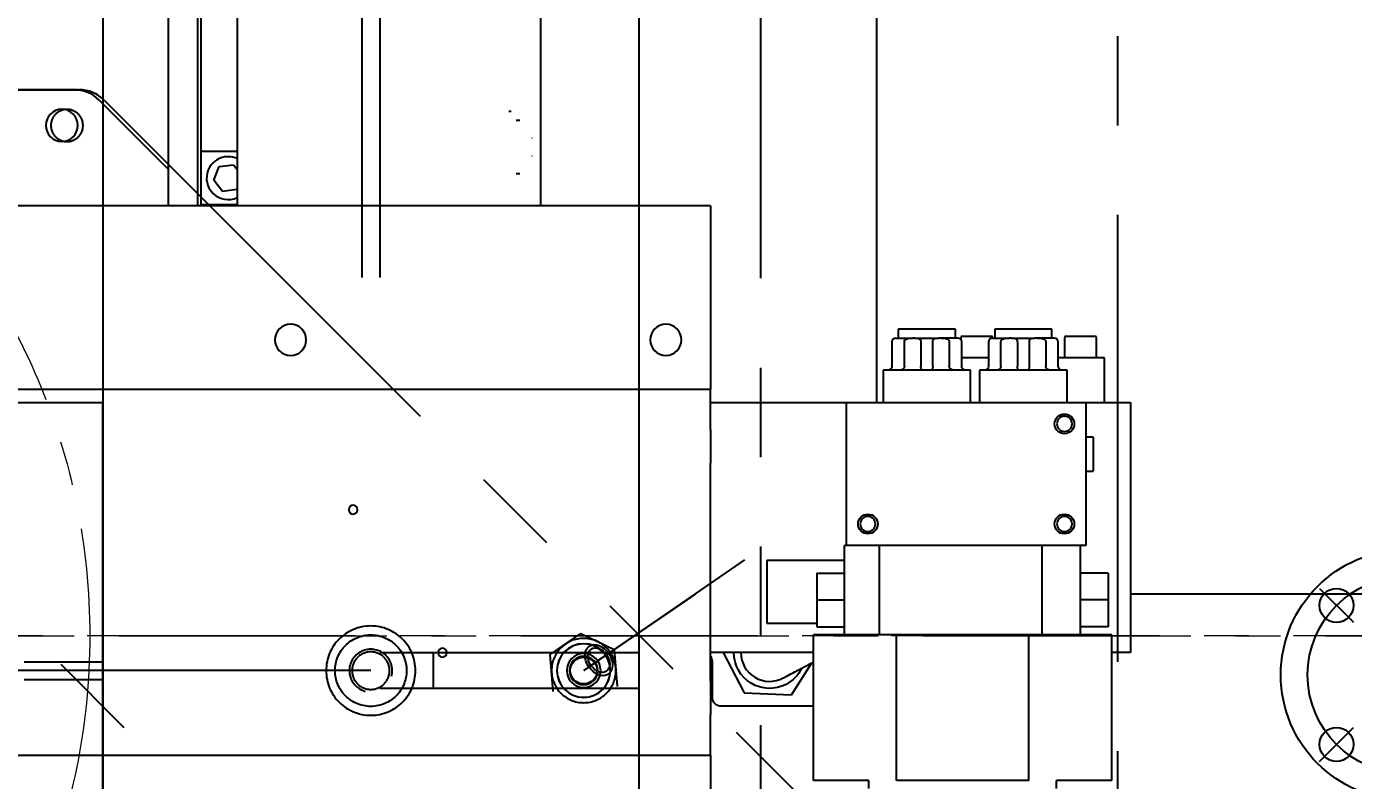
# Model space of a CAD drawing. Header units: millimetres. Extents: x 10462777 to 22643323, y 453826 to 1389191.
# Drawn here: x 11308673 to 11309416, y 596800 to 597222 of the extents above; entities that cross this region are included whole.
import ezdxf

# ---------------------------------------------------------------- set-up
doc = ezdxf.new("R2010")
doc.units = ezdxf.units.MM
doc.header["$LTSCALE"] = 200
doc.header["$MEASUREMENT"] = 0
doc.header["$PDMODE"] = 35
doc.header["$PDSIZE"] = -5
for name, pattern in [('CENTER', [2, 1.25, -0.25, 0.25, -0.25]), ('CENTER2', [1.125, 0.75, -0.125, 0.125, -0.125]), ('DASHED', [3.5, 2, -1.5]), ('PHANTOM', [2.5, 1.25, -0.25, 0.25, -0.25, 0.25, -0.25])]:
    doc.linetypes.add(name, pattern=pattern)
doc.layers.get('0').update_dxf_attribs({"linetype": 'CONTINUOUS'})
doc.layers.get('DEFPOINTS').update_dxf_attribs({"linetype": 'CONTINUOUS'})
for name, color, linetype in [('1', 1, 'CENTER'), ('2', 2, 'CONTINUOUS'), ('CL', 3, 'CONTINUOUS'), ('DV1_DEFAULT', 7, 'CONTINUOUS')]:
    doc.layers.add(name, color=color, linetype=linetype)
doc.layers.add('LAYOUT', color=8, linetype='CONTINUOUS', lineweight=25)
doc.layers.add('TOP$23', color=7, linetype='CONTINUOUS', true_color=0xffffff)
doc.styles.get("Standard").update_dxf_attribs({"font": 'SYMBOL'})
doc.dimstyles.new('DS ROBOTEC', dxfattribs={"dimscale": 0, "dimtxt": 2.5, "dimasz": 2.5, "dimexe": 0.3, "dimexo": 0.3, "dimgap": 0.5, "dimtad": 1, "dimzin": 9, "dimdsep": 46, "dimtxsty": 'Standard', "dimblk": 'OPEN', "dimcen": 0, "dimclrd": 4, "dimclre": 4, "dimclrt": 110, "dimazin": 2, "dimtm": 1.5, "dimtfac": 1, "dimtmove": 0, "dimatfit": 3, "dimldrblk": 'OPEN', "dimfxl": 1, "dimtfill": 1, "dimtolj": 1, "dimlwd": -1, "dimlwe": -1, "dimarcsym": 0})

# ---------------------------------------------------------------- blocks, each defined once
blk = doc.blocks.new('A$C71DC35F3')
for centre, radius in [((0, 70), 70), ((-38.89, 108.89), 9.5), ((38.89, 108.89), 9.5), ((0, 70), 17.5), ((-38.89, 31.11), 9.5), ((38.89, 31.11), 9.5)]:
    blk.add_circle(centre, radius)
at = {"layer": 'CL'}
for p, q in [((-48.37, 118.37), (-29.42, 99.42)), ((48.37, 118.37), (29.42, 99.42)), ((-48.37, 21.63), (-29.42, 40.58)), ((48.37, 21.63), (29.42, 40.58))]:
    blk.add_line(p, q, dxfattribs=at)
blk.add_circle((0, 70), 55, dxfattribs=at)
blk = doc.blocks.new('A$C3EBB01AA')
blk.add_blockref('A$C71DC35F3', (0, -70))
blk = doc.blocks.new('r710ic')
at = {"layer": 'DV1_DEFAULT', "color": 1, "linetype": 'CENTER2', "lineweight": 0}
for p, q in [((272041.37, 102141.44), (272041.37, 106426.45)), ((272041.37, 106323.81), (272041.37, 102038.81))]:
    blk.add_line(p, q, dxfattribs=at)
at = {"layer": 'DV1_DEFAULT', "color": 7, "linetype": 'CENTER2', "lineweight": 0}
blk.add_line((272041.37, 104592.6), (272041.37, 103886.38), dxfattribs=at)
at = {"layer": 'DV1_DEFAULT', "color": 3, "linetype": 'CENTER2', "lineweight": 0}
blk.add_circle((272041.37, 104232.63), 367.64, dxfattribs=at)
at = {"layer": 'LAYOUT', "color": 3}
blk.add_circle((272041.37, 104232.63), 2050.12, dxfattribs=at)
blk = doc.blocks.new('A$C7DA30AB0')
at = {"layer": 'LAYOUT', "color": 6, "linetype": 'PHANTOM'}
blk.add_circle((3030.45, 3025.99, 0), 2693.02, dxfattribs=at)
blk = doc.blocks.new('_OPEN')
at = {"color": 0, "linetype": 'ByBlock'}
for p, q in [((-1, 0.1667), (0, 0)), ((0, 0), (-1, -0.1667)), ((0, 0), (-1, 0))]:
    blk.add_line(p, q, dxfattribs=at)
blk = doc.blocks.new('*D345')
at = {"color": 4, "linetype": 'ByBlock', "ltscale": 10, "transparency": 16777216}
for p, q in [((11309640.8, 598366.89), (11309640.8, 596883.44)), ((11309889.41, 596619.67), (11309889.41, 596925.44)), ((11309465.8, 596904.44), (11309290.8, 596904.44)), ((11309640.8, 596904.44), (11309889.41, 596904.44)), ((11310064.41, 596904.44), (11310239.41, 596904.44))]:
    blk.add_line(p, q, dxfattribs=at)
at = {"layer": 'DEFPOINTS', "color": 0, "ltscale": 10, "transparency": 16777216}
for p in [(11309640.8, 598387.89, 0), (11309889.41, 596904.44), (11309889.41, 596598.67, 0)]:
    blk.add_point(p, dxfattribs=at)
at = {"color": 4, "ltscale": 10, "transparency": 16777216, "xscale": 175, "yscale": 175, "zscale": 175}
blk.add_blockref('_OPEN', (11309640.8, 596904.44), dxfattribs=at)
at = {"color": 4, "ltscale": 10, "transparency": 16777216, "xscale": 175, "yscale": 175, "zscale": 175, "rotation": 180}
blk.add_blockref('_OPEN', (11309889.41, 596904.44), dxfattribs=at)
at = {"color": 110, "ltscale": 10, "transparency": 16777216, "insert": (11309765.1, 597063.71), "char_height": 175, "attachment_point": 5, "bg_fill": 3, "box_fill_scale": 1.25, "bg_fill_color": 256, "bg_fill_true_color": 13158600, "bg_fill_transparency": 0}
blk.add_mtext('\\A1;249', dxfattribs=at)

msp = doc.modelspace()

# ---------------------------------------------------------------- linework, layer by layer
at = {"layer": '1', "color": 124, "linetype": 'Continuous'}
for p, q in [((11309055.79369, 597121.77335, 0), (11308563.7867, 597121.77335, 0)), ((11309055.79369, 597121.77335, 0), (11309055.79369, 597019.06966, 0)), ((11309055.79369, 597019.06966, 0), (11308535.78021, 597019.06966, 0)), ((11309055.79369, 596996.56127, 0), (11309055.79369, 597019.06966, 0)), ((11309055.79369, 596996.56127, 0), (11309055.79369, 596977.76715, 0)), ((11309055.79369, 596855.77372, 0), (11309055.79369, 596977.76715, 0)), ((11309055.79369, 596855.77372, 0), (11309055.79369, 596836.9796, 0)), ((11309055.79369, 596814.47122, 0), (11309055.79369, 596836.9796, 0)), ((11308535.78021, 596814.47122, 0), (11309055.79369, 596814.47122, 0)), ((11309055.79369, 596814.47122, 0), (11309055.79369, 596720.71765, 0))]:
    msp.add_line(p, q, dxfattribs=at)
at = {"layer": '1', "color": 124, "linetype": 'Continuous', "extrusion": (0, 0, -1)}
for centre, radius in [((-11308820.79035, 597046.77228, 0), 8.75012), ((-11309030.79333, 597046.77228, 0), 8.75012), ((-11308855.79085, 596951.77093, 0), 2.50004), ((-11308905.79156, 596871.7698, 0), 2.50004)]:
    msp.add_circle(centre, radius, dxfattribs=at)
at = {"layer": '2', "color": 252, "linetype": 'Continuous'}
for p, q in [((11308790.84243, 598121.79335, 0), (11308790.84243, 597121.77757, 0)), ((11308960.73984, 597121.77757, 0), (11308960.73984, 598121.79335, 0)), ((11308752.53938, 597121.79068, 0), (11308752.53938, 597310.89513, 0)), ((11308768.78961, 597310.90041, 0), (11308768.78961, 597121.81194, 0)), ((11308770.78964, 597152.32816, 0), (11308770.78964, 597310.93854, 0)), ((11309148.79501, 597011.78304, 0), (11309148.79501, 597310.91072, 0)), ((11308557.78662, 597186.77427, 0), (11308699.50436, 597186.77427, 0)), ((11308713.64669, 597180.91632, 0), (11308752.54552, 597142.0175, 0)), ((11308770.78964, 597152.27378, 0), (11308790.84274, 597152.27378, 0)), ((11308770.78964, 597122.27336, 0), (11308770.78964, 597152.27378, 0)), ((11308790.84274, 597122.27336, 0), (11308770.78964, 597122.27336, 0)), ((11309195.79568, 597047.7723, 0), (11309195.79568, 597046.9686, 0)), ((11309196.79569, 597048.77231, 0), (11309212.79592, 597048.77231, 0)), ((11309253.7965, 597047.7723, 0), (11309253.7965, 597036.77214, 0)), ((11309254.79652, 597048.77231, 0), (11309270.79674, 597048.77231, 0)), ((11309271.79676, 597036.77214, 0), (11309271.79676, 597047.7723, 0)), ((11309211.29613, 597036.77214, 0), (11309196.29608, 597036.77214, 0)), ((11309276.29682, 597036.77214, 0), (11309250.29575, 597036.77214, 0)), ((11309276.29682, 597011.77194, 0), (11309276.29682, 597036.77214, 0)), ((11309055.79369, 597011.77179, 0), (11309131.79524, 597011.77179, 0)), ((11309131.79477, 596931.77065, 0), (11309131.79477, 597011.77179, 0)), ((11309131.79477, 597011.77179, 0), (11309265.79667, 597011.77179, 0)), ((11309260.39805, 597011.77179, 0), (11309260.39805, 597011.89679, 0)), ((11309262.30497, 597011.77179, 0), (11309262.30497, 597011.89679, 0)), ((11309262.88971, 597011.77179, 0), (11309262.88971, 597011.89679, 0)), ((11309265.79488, 597011.77179, 0), (11309290.79703, 597011.77179, 0)), ((11309265.79667, 597011.77179, 0), (11309265.79667, 596931.77065, 0)), ((11309290.79703, 597011.77179, 0), (11309290.79703, 596871.7698, 0)), ((11309265.79665, 597001.84938, 0), (11309265.92167, 597001.84938, 0)), ((11309265.79665, 596999.94246, 0), (11309265.92167, 596999.94246, 0)), ((11309265.79665, 596999.35772, 0), (11309265.92167, 596999.35772, 0)), ((11309265.79667, 596931.77065, 0), (11309131.79477, 596931.77065, 0)), ((11309113.29607, 596871.7698, 0), (11309055.79369, 596871.7698, 0)), ((11309290.79703, 596871.7698, 0), (11309280.29532, 596871.7698, 0))]:
    msp.add_line(p, q, dxfattribs=at)
at = {"layer": '2', "color": 80, "linetype": 'Continuous'}
for p, q in [((11308557.78662, 597186.77427, 0), (11308699.50436, 597186.77427, 0)), ((11308713.64669, 597180.91632, 0), (11308752.54552, 597142.0175, 0))]:
    msp.add_line(p, q, dxfattribs=at)
at = {"layer": '2', "color": 60, "linetype": 'Continuous'}
for p, q in [((11308942.97965, 597174.7741, 0), (11308944.25961, 597174.7741, 0)), ((11308947.00618, 597169.77403, 0), (11308949.04214, 597169.77403, 0)), ((11308955.73985, 597159.77389, 0), (11308956.04224, 597159.77389, 0)), ((11308780.87085, 597143.68751, 0), (11308788.88498, 597144.74052, 0)), ((11308788.88498, 597144.74052, 0), (11308790.84244, 597142.18817, 0)), ((11308955.73985, 597149.77375, 0), (11308956.04224, 597149.77375, 0)), ((11308777.77572, 597136.22055, 0), (11308780.87085, 597143.68751, 0)), ((11308947.00618, 597139.7736, 0), (11308949.04214, 597139.7736, 0)), ((11308782.69472, 597129.80662, 0), (11308777.77572, 597136.22055, 0)), ((11308790.70886, 597130.85963, 0), (11308782.69472, 597129.80662, 0)), ((11308790.84243, 597131.18188, 0), (11308790.70886, 597130.85963, 0)), ((11309159.49516, 597047.7723, 0), (11309168.87456, 597047.7723, 0)), ((11309160.79518, 597052.77237, 0), (11309160.79518, 597047.7723, 0)), ((11309190.65201, 597052.77237, 0), (11309160.79518, 597052.77237, 0)), ((11309170.10265, 597047.7723, 0), (11309168.87456, 597047.7723, 0)), ((11309170.10265, 597047.7723, 0), (11309183.48817, 597047.7723, 0)), ((11309184.71626, 597047.7723, 0), (11309183.48817, 597047.7723, 0)), ((11309194.09565, 597047.7723, 0), (11309184.71626, 597047.7723, 0)), ((11309192.79564, 597052.77237, 0), (11309190.65201, 597052.77237, 0)), ((11309192.79564, 597047.7723, 0), (11309192.79564, 597052.77237, 0)), ((11309213.49593, 597047.7723, 0), (11309222.87532, 597047.7723, 0)), ((11309214.79595, 597052.77237, 0), (11309214.79595, 597047.7723, 0)), ((11309244.65278, 597052.77237, 0), (11309214.79595, 597052.77237, 0)), ((11309224.10342, 597047.7723, 0), (11309222.87532, 597047.7723, 0)), ((11309224.10342, 597047.7723, 0), (11309237.48893, 597047.7723, 0)), ((11309238.71703, 597047.7723, 0), (11309237.48893, 597047.7723, 0)), ((11309248.09642, 597047.7723, 0), (11309238.71703, 597047.7723, 0)), ((11309246.7964, 597052.77237, 0), (11309244.65278, 597052.77237, 0)), ((11309246.7964, 597047.7723, 0), (11309246.7964, 597052.77237, 0)), ((11309157.29513, 597045.57227, 0), (11309157.29513, 597031.97207, 0)), ((11309164.23811, 597031.97207, 0), (11309164.23811, 597045.57227, 0)), ((11309173.43601, 597045.57227, 0), (11309173.43601, 597031.97207, 0)), ((11309180.1548, 597031.97207, 0), (11309180.1548, 597045.57227, 0)), ((11309189.35271, 597045.57227, 0), (11309189.35271, 597031.97207, 0)), ((11309196.29569, 597031.97207, 0), (11309196.29569, 597045.57227, 0)), ((11309211.2959, 597045.57227, 0), (11309211.2959, 597031.97207, 0)), ((11309218.23888, 597031.97207, 0), (11309218.23888, 597045.57227, 0)), ((11309227.43678, 597045.57227, 0), (11309227.43678, 597031.97207, 0)), ((11309234.15557, 597031.97207, 0), (11309234.15557, 597045.57227, 0)), ((11309243.35347, 597045.57227, 0), (11309243.35347, 597031.97207, 0)), ((11309250.29645, 597031.97207, 0), (11309250.29645, 597045.57227, 0)), ((11309152.29506, 597029.77204, 0), (11309152.29506, 597011.77179, 0)), ((11309152.66728, 597029.77204, 0), (11309152.29506, 597029.77204, 0)), ((11309156.93457, 597029.77204, 0), (11309152.66728, 597029.77204, 0)), ((11309162.35109, 597029.77204, 0), (11309156.93457, 597029.77204, 0)), ((11309191.23973, 597029.77204, 0), (11309162.35109, 597029.77204, 0)), ((11309196.65625, 597029.77204, 0), (11309191.23973, 597029.77204, 0)), ((11309200.92354, 597029.77204, 0), (11309196.65625, 597029.77204, 0)), ((11309201.29576, 597029.77204, 0), (11309200.92354, 597029.77204, 0)), ((11309201.29576, 597011.77179, 0), (11309201.29576, 597029.77204, 0)), ((11309206.29583, 597029.77204, 0), (11309206.29583, 597011.77179, 0)), ((11309206.66804, 597029.77204, 0), (11309206.29583, 597029.77204, 0)), ((11309210.93534, 597029.77204, 0), (11309206.66804, 597029.77204, 0)), ((11309216.35186, 597029.77204, 0), (11309210.93534, 597029.77204, 0)), ((11309245.24049, 597029.77204, 0), (11309216.35186, 597029.77204, 0)), ((11309250.65701, 597029.77204, 0), (11309245.24049, 597029.77204, 0)), ((11309254.92431, 597029.77204, 0), (11309250.65701, 597029.77204, 0)), ((11309255.29652, 597029.77204, 0), (11309254.92431, 597029.77204, 0)), ((11309255.29652, 597011.77179, 0), (11309255.29652, 597029.77204, 0)), ((11309269.79673, 596992.27151, 0), (11309265.79667, 596992.27151, 0)), ((11309269.79673, 596992.27151, 0), (11309269.79673, 596973.27124, 0)), ((11309265.79667, 596973.27124, 0), (11309269.79673, 596973.27124, 0)), ((11309130.79475, 596881.76994, 0), (11309130.79475, 596931.77065, 0)), ((11309131.79506, 596931.77065, 0), (11309130.79475, 596931.77065, 0)), ((11309150.29503, 596881.76994, 0), (11309150.29503, 596931.77065, 0)), ((11309241.29632, 596881.76994, 0), (11309241.29632, 596931.77065, 0)), ((11309262.79663, 596881.76994, 0), (11309262.79663, 596931.77065, 0)), ((11309130.79457, 596923.27053, 0), (11309087.29414, 596923.27053, 0)), ((11309087.29414, 596923.27053, 0), (11309087.29414, 596888.27003, 0)), ((11309115.29453, 596916.27043, 0), (11309115.29453, 596901.27022, 0)), ((11309115.29453, 596916.27043, 0), (11309130.79475, 596916.27043, 0)), ((11309278.29685, 596916.27043, 0), (11309262.79663, 596916.27043, 0)), ((11309278.29685, 596916.27043, 0), (11309278.29685, 596901.27022, 0)), ((11309115.29453, 596901.27022, 0), (11309115.29453, 596886.27, 0)), ((11309115.29453, 596901.27022, 0), (11309130.79475, 596901.27022, 0)), ((11309278.29685, 596901.27022, 0), (11309262.79663, 596901.27022, 0)), ((11309278.29685, 596901.27022, 0), (11309278.29685, 596886.27, 0)), ((11309087.29414, 596888.27003, 0), (11309115.29433, 596888.27003, 0)), ((11309115.29453, 596886.27, 0), (11309130.79475, 596886.27, 0)), ((11309278.29685, 596886.27, 0), (11309262.79663, 596886.27, 0)), ((11309150.2945, 596881.76994, 0), (11309113.29451, 596881.76994, 0)), ((11309113.29451, 596800.26878, 0), (11309113.29451, 596881.76994, 0)), ((11309159.79614, 596881.76994, 0), (11309150.29503, 596881.76994, 0)), ((11309159.79517, 596800.26878, 0), (11309159.79517, 596881.76994, 0)), ((11309233.79622, 596881.76994, 0), (11309159.79517, 596881.76994, 0)), ((11309241.29632, 596881.76994, 0), (11309233.79583, 596881.76994, 0)), ((11309233.79622, 596800.26878, 0), (11309233.79622, 596881.76994, 0)), ((11309280.29688, 596881.76994, 0), (11309241.29663, 596881.76994, 0)), ((11309280.29688, 596800.26878, 0), (11309280.29688, 596881.76994, 0)), ((11309062.84477, 596871.76975, 0), (11309074.5562, 596849.3503, 0)), ((11309101.09104, 596848.22961, 0), (11309112.4725, 596866.1512, 0)), ((11309074.5562, 596849.3503, 0), (11309101.09104, 596848.22961, 0)), ((11309144.29495, 596800.26878, 0), (11309113.29451, 596800.26878, 0)), ((11309144.29495, 596795.76872, 0), (11309144.29495, 596800.26878, 0)), ((11309233.79622, 596800.26878, 0), (11309159.79517, 596800.26878, 0)), ((11309280.29688, 596800.26878, 0), (11309249.29644, 596800.26878, 0)), ((11309249.29644, 596795.76872, 0), (11309249.29644, 596800.26878, 0))]:
    msp.add_line(p, q, dxfattribs=at)
at = {"layer": '2', "color": 51, "linetype": 'Continuous'}
for p, q in [((11309011.32625, 596879.96647, 0), (11309075.00682, 596923.63882, 0)), ((11309042.81664, 596901.56269, 0), (11308988.8733, 596864.56815, 0)), ((11308993.24696, 596867.56763, 0), (11309047.19031, 596904.56216, 0)), ((11309047.19031, 596904.56216, 0), (11309042.81664, 596901.56269, 0)), ((11308966.04153, 596870.73662, 0), (11308983.18272, 596882.49211, 0)), ((11308983.18272, 596882.49211, 0), (11309001.93388, 596873.52515, 0)), ((11308967.65148, 596850.01416, 0), (11308966.04153, 596870.73662, 0)), ((11308984.79268, 596861.76965, 0), (11308996.47164, 596869.77913, 0)), ((11308999.63739, 596871.95021, 0), (11308994.2768, 596868.2739, 0)), ((11308996.47164, 596869.77913, 0), (11308999.63739, 596871.95021, 0)), ((11309001.93388, 596873.52515, 0), (11309003.54384, 596852.80269, 0)), ((11308992.62739, 596867.14273, 0), (11308984.79268, 596861.76965, 0)), ((11308988.8733, 596864.56815, 0), (11308993.24696, 596867.56763, 0)), ((11308994.2768, 596868.2739, 0), (11308992.62739, 596867.14273, 0))]:
    msp.add_line(p, q, dxfattribs=at)
at = {"layer": '2', "color": 27, "linetype": 'Continuous'}
msp.add_line((11309072.73488, 596871.77143, -0.02159), (11309072.73489, 596871.76985, -0.02159), dxfattribs=at)
at = {"layer": '2', "color": 203, "linetype": 'Continuous'}
for p, q in [((11309056.7937, 596846.76944, 0), (11309056.7937, 596866.76973, 0)), ((11309113.29414, 596841.76937, 0), (11309061.79377, 596841.76937, 0))]:
    msp.add_line(p, q, dxfattribs=at)
at = {"layer": '2', "color": 80, "linetype": 'Continuous', "extrusion": (0, 0, -1)}
msp.add_circle((-11308692.78853, 597166.77399, 0), 9.00013, dxfattribs=at)
at = {"layer": '2', "color": 252, "linetype": 'Continuous'}
for centre in [(11309253.7965, 596999.77162, 0), (11309143.79494, 596943.77082, 0), (11309253.7965, 596943.77082, 0)]:
    msp.add_circle(centre, 5.50008, dxfattribs=at)
at = {"layer": '2', "color": 252, "linetype": 'Continuous', "extrusion": (0, 0, -1)}
for centre in [(-11309253.7965, 596999.77162, 0), (-11309143.79494, 596943.77082, 0), (-11309253.7965, 596943.77082, 0)]:
    msp.add_circle(centre, 4.25006, dxfattribs=at)
at = {"layer": '2', "color": 51, "linetype": 'PHANTOM', "extrusion": (0, 0, -1)}
msp.add_circle((-11308984.79268, 596861.76965, 0), 18.00026, dxfattribs=at)
at = {"layer": '2', "color": 51, "linetype": 'Continuous', "extrusion": (0, 0, -1)}
for radius in [15.00021, 14.95021, 9.50013, 7.95011]:
    msp.add_circle((-11308984.79268, 596861.76965, 0), radius, dxfattribs=at)
at = {"layer": '2', "color": 51, "linetype": 'Continuous'}
msp.add_circle((11308984.79268, 596861.76965, 0), 7.50011, dxfattribs=at)
at = {"layer": '2', "color": 80, "linetype": 'Continuous'}
msp.add_arc((11308699.50436, 597166.77399, 0), 20.00028, 45, 90, dxfattribs=at)
at = {"layer": '2', "color": 252, "linetype": 'Continuous'}
for centre, radius, start, end in [((11308699.50436, 597166.77399, 0), 20.00028, 45, 90), ((11309196.79569, 597047.7723, 0), 1.00001, 90, 180), ((11309212.79592, 597047.7723, 0), 1.00001, 0, 90), ((11309254.79652, 597047.7723, 0), 1.00001, 90, 180), ((11309270.79674, 597047.7723, 0), 1.00001, 0, 90)]:
    msp.add_arc(centre, radius, start, end, dxfattribs=at)
at = {"layer": '2', "color": 60, "linetype": 'Continuous'}
for centre, radius, start, end in [((11308785.78985, 597137.27357, 0), 12.00017, 65.10047314, 157.48547718), ((11308785.78985, 597137.27357, 0), 12.00017, 157.48547718, 294.89858983), ((11309159.49516, 597045.57227, 0), 2.20003, 90, 180), ((11309194.09565, 597045.57227, 0), 2.20003, 0, 90), ((11309213.49593, 597045.57227, 0), 2.20003, 90, 180), ((11309248.09642, 597045.57227, 0), 2.20003, 0, 90)]:
    msp.add_arc(centre, radius, start, end, dxfattribs=at)
at = {"layer": '2', "color": 60, "linetype": 'Continuous', "extrusion": (0, 0, -1)}
for centre, radius, start, end in [((-11309155.0951, 597031.97207, 0), 2.20003, 180, 270), ((-11309198.49572, 597031.97207, 0), 2.20003, 270, 0), ((-11309209.09587, 597031.97207, 0), 2.20003, 180, 270), ((-11309252.49648, 597031.97207, 0), 2.20003, 270, 0), ((-11309088.79416, 596871.7698, 0), 20.00028, 242.41841455, 359.99777656), ((-11309088.79416, 596871.7698, 0), 20.00028, 206.15968298, 242.41841455)]:
    msp.add_arc(centre, radius, start, end, dxfattribs=at)
at = {"layer": '2', "color": 203, "linetype": 'Continuous'}
msp.add_arc((11309051.79363, 596866.76973, 0), 5.00007, 0, 36.87052165, dxfattribs=at)
at = {"layer": '2', "color": 27, "linetype": 'Continuous', "extrusion": (3.60584e-05, 1.92311e-05, 1)}
msp.add_arc((11309088.82775, 596871.78368, 419.24349), 16.10023, 180.07752246, 298.16796731, dxfattribs=at)
at = {"layer": '2', "color": 203, "linetype": 'Continuous', "extrusion": (0, 0, -1)}
msp.add_arc((-11309061.79377, 596846.76944, 0), 5.00007, 270, 0, dxfattribs=at)
at = {"layer": '2', "color": 51, "linetype": 'Continuous'}
for major_axis in [(5.37307, -7.83471), (-4.2419, 6.1853)]:
    msp.add_ellipse((11308993.24696, 596867.56763, 0), major_axis=major_axis, ratio=0.707106781, dxfattribs=at)
at = {"layer": '2', "color": 60, "linetype": 'Continuous'}
for points, knots in [([(11309164.23811, 597045.57227, 0), (11309164.23811, 597045.69484, 0), (11309164.25129, 597045.81503, 0), (11309164.30253, 597046.05093, 0), (11309164.34131, 597046.16791, 0), (11309164.49052, 597046.49923, 0), (11309164.63583, 597046.69884, 0), (11309164.98281, 597047.03502, 0), (11309165.18657, 597047.17409, 0), (11309165.61506, 597047.39405, 0), (11309165.84432, 597047.47806, 0), (11309166.54409, 597047.67014, 0), (11309167.02017, 597047.72099, 0), (11309167.96726, 597047.77254, 0), (11309168.42748, 597047.7723, 0), (11309168.87456, 597047.7723, 0)], [0, 0, 0, 0, 0.0625, 0.0625, 0.125, 0.125, 0.25, 0.25, 0.375, 0.375, 0.5, 0.5, 0.75, 0.75, 1, 1, 1, 1]), ([(11309170.10265, 597047.7723, 0), (11309170.52416, 597047.7723, 0), (11309170.92303, 597047.77227, 0), (11309171.48536, 597047.73377, 0), (11309171.66686, 597047.7142, 0), (11309172.01747, 597047.64966, 0), (11309172.18496, 597047.60485, 0), (11309172.49869, 597047.47666, 0), (11309172.64703, 597047.3918, 0), (11309172.91025, 597047.172, 0), (11309173.02672, 597047.03714, 0), (11309173.17574, 597046.78267, 0), (11309173.21965, 597046.6915, 0), (11309173.29635, 597046.49542, 0), (11309173.32943, 597046.38917, 0), (11309173.38228, 597046.16804, 0), (11309173.40212, 597046.0538, 0), (11309173.42903, 597045.81769, 0), (11309173.43601, 597045.69496, 0), (11309173.43601, 597045.57227, 0)], [0, 0, 0, 0, 0.25, 0.25, 0.375, 0.375, 0.5, 0.5, 0.625, 0.625, 0.75, 0.75, 0.8125, 0.8125, 0.875, 0.875, 0.9375, 0.9375, 1, 1, 1, 1]), ([(11309180.1548, 597045.57227, 0), (11309180.1548, 597045.69484, 0), (11309180.16159, 597045.81503, 0), (11309180.18826, 597046.05093, 0), (11309180.20852, 597046.16791, 0), (11309180.28767, 597046.49923, 0), (11309180.36607, 597046.69884, 0), (11309180.56278, 597047.03502, 0), (11309180.68246, 597047.17409, 0), (11309180.9471, 597047.39405, 0), (11309181.09475, 597047.47806, 0), (11309181.56728, 597047.67014, 0), (11309181.91691, 597047.72099, 0), (11309182.67357, 597047.77254, 0), (11309183.0715, 597047.7723, 0), (11309183.48817, 597047.7723, 0)], [0, 0, 0, 0, 0.0625, 0.0625, 0.125, 0.125, 0.25, 0.25, 0.375, 0.375, 0.5, 0.5, 0.75, 0.75, 1, 1, 1, 1]), ([(11309184.71626, 597047.7723, 0), (11309185.16854, 597047.7723, 0), (11309185.63064, 597047.77227, 0), (11309186.33472, 597047.73377, 0), (11309186.57133, 597047.7142, 0), (11309187.04782, 597047.64966, 0), (11309187.28564, 597047.60485, 0), (11309187.75052, 597047.47666, 0), (11309187.98099, 597047.3918, 0), (11309188.40744, 597047.172, 0), (11309188.6057, 597047.03714, 0), (11309188.86854, 597046.78267, 0), (11309188.94774, 597046.6915, 0), (11309189.0881, 597046.49542, 0), (11309189.14984, 597046.38917, 0), (11309189.24946, 597046.16804, 0), (11309189.28746, 597046.0538, 0), (11309189.33915, 597045.81769, 0), (11309189.35271, 597045.69496, 0), (11309189.35271, 597045.57227, 0)], [0, 0, 0, 0, 0.25, 0.25, 0.375, 0.375, 0.5, 0.5, 0.625, 0.625, 0.75, 0.75, 0.8125, 0.8125, 0.875, 0.875, 0.9375, 0.9375, 1, 1, 1, 1]), ([(11309218.23888, 597045.57227, 0), (11309218.23888, 597045.69484, 0), (11309218.25206, 597045.81503, 0), (11309218.3033, 597046.05093, 0), (11309218.34208, 597046.16791, 0), (11309218.49129, 597046.49923, 0), (11309218.63659, 597046.69884, 0), (11309218.98357, 597047.03502, 0), (11309219.18734, 597047.17409, 0), (11309219.61583, 597047.39405, 0), (11309219.84509, 597047.47806, 0), (11309220.54486, 597047.67014, 0), (11309221.02094, 597047.72099, 0), (11309221.96803, 597047.77254, 0), (11309222.42825, 597047.7723, 0), (11309222.87532, 597047.7723, 0)], [0, 0, 0, 0, 0.0625, 0.0625, 0.125, 0.125, 0.25, 0.25, 0.375, 0.375, 0.5, 0.5, 0.75, 0.75, 1, 1, 1, 1]), ([(11309224.10342, 597047.7723, 0), (11309224.52493, 597047.7723, 0), (11309224.9238, 597047.77227, 0), (11309225.48613, 597047.73377, 0), (11309225.66763, 597047.7142, 0), (11309226.01824, 597047.64966, 0), (11309226.18573, 597047.60485, 0), (11309226.49946, 597047.47666, 0), (11309226.64779, 597047.3918, 0), (11309226.91102, 597047.172, 0), (11309227.02748, 597047.03714, 0), (11309227.1765, 597046.78267, 0), (11309227.22042, 597046.6915, 0), (11309227.29711, 597046.49542, 0), (11309227.33019, 597046.38917, 0), (11309227.38304, 597046.16804, 0), (11309227.40289, 597046.0538, 0), (11309227.42979, 597045.81769, 0), (11309227.43678, 597045.69496, 0), (11309227.43678, 597045.57227, 0)], [0, 0, 0, 0, 0.25, 0.25, 0.375, 0.375, 0.5, 0.5, 0.625, 0.625, 0.75, 0.75, 0.8125, 0.8125, 0.875, 0.875, 0.9375, 0.9375, 1, 1, 1, 1]), ([(11309234.15557, 597045.57227, 0), (11309234.15557, 597045.69484, 0), (11309234.16236, 597045.81503, 0), (11309234.18903, 597046.05093, 0), (11309234.20929, 597046.16791, 0), (11309234.28844, 597046.49923, 0), (11309234.36684, 597046.69884, 0), (11309234.56355, 597047.03502, 0), (11309234.68323, 597047.17409, 0), (11309234.94787, 597047.39405, 0), (11309235.09552, 597047.47806, 0), (11309235.56805, 597047.67014, 0), (11309235.91768, 597047.72099, 0), (11309236.67434, 597047.77254, 0), (11309237.07227, 597047.7723, 0), (11309237.48893, 597047.7723, 0)], [0, 0, 0, 0, 0.0625, 0.0625, 0.125, 0.125, 0.25, 0.25, 0.375, 0.375, 0.5, 0.5, 0.75, 0.75, 1, 1, 1, 1]), ([(11309238.71703, 597047.7723, 0), (11309239.16931, 597047.7723, 0), (11309239.63141, 597047.77227, 0), (11309240.33549, 597047.73377, 0), (11309240.57209, 597047.7142, 0), (11309241.04859, 597047.64966, 0), (11309241.2864, 597047.60485, 0), (11309241.75129, 597047.47666, 0), (11309241.98176, 597047.3918, 0), (11309242.40821, 597047.172, 0), (11309242.60646, 597047.03714, 0), (11309242.8693, 597046.78267, 0), (11309242.94851, 597046.6915, 0), (11309243.08887, 597046.49542, 0), (11309243.1506, 597046.38917, 0), (11309243.25023, 597046.16804, 0), (11309243.28822, 597046.0538, 0), (11309243.33992, 597045.81769, 0), (11309243.35347, 597045.69496, 0), (11309243.35347, 597045.57227, 0)], [0, 0, 0, 0, 0.25, 0.25, 0.375, 0.375, 0.5, 0.5, 0.625, 0.625, 0.75, 0.75, 0.8125, 0.8125, 0.875, 0.875, 0.9375, 0.9375, 1, 1, 1, 1]), ([(11309164.23811, 597031.97207, 0), (11309164.23811, 597031.81517, 0), (11309164.21648, 597031.66237, 0), (11309164.13457, 597031.36415, 0), (11309164.07362, 597031.21872, 0), (11309163.92413, 597030.9491, 0), (11309163.83402, 597030.82155, 0), (11309163.63453, 597030.58807, 0), (11309163.52561, 597030.48211, 0), (11309163.29218, 597030.28923, 0), (11309163.16651, 597030.20179, 0), (11309162.90818, 597030.05094, 0), (11309162.77505, 597029.98689, 0), (11309162.50122, 597029.88173, 0), (11309162.35963, 597029.84068, 0), (11309162.07963, 597029.78615, 0), (11309161.94001, 597029.77204, 0), (11309161.80078, 597029.77204, 0)], [0, 0, 0, 0, 0.125, 0.125, 0.25, 0.25, 0.375, 0.375, 0.5, 0.5, 0.625, 0.625, 0.75, 0.75, 0.875, 0.875, 1, 1, 1, 1]), ([(11309174.41447, 597029.77204, 0), (11309174.37603, 597029.77204, 0), (11309174.33416, 597029.78625, 0), (11309174.24393, 597029.84094, 0), (11309174.1951, 597029.88202, 0), (11309174.09487, 597029.98727, 0), (11309174.04327, 597030.05136, 0), (11309173.93844, 597030.20227, 0), (11309173.88496, 597030.28971, 0), (11309173.78211, 597030.48229, 0), (11309173.73225, 597030.58797, 0), (11309173.63851, 597030.82045, 0), (11309173.59445, 597030.94835, 0), (11309173.52038, 597031.21756, 0), (11309173.4896, 597031.36142, 0), (11309173.44726, 597031.66181, 0), (11309173.43601, 597031.8152, 0), (11309173.43601, 597031.97207, 0)], [0, 0, 0, 0, 0.125, 0.125, 0.25, 0.25, 0.375, 0.375, 0.5, 0.5, 0.625, 0.625, 0.75, 0.75, 0.875, 0.875, 1, 1, 1, 1]), ([(11309180.1548, 597031.97207, 0), (11309180.1548, 597031.81524, 0), (11309180.14357, 597031.6625, 0), (11309180.10172, 597031.3644, 0), (11309180.07078, 597031.21902, 0), (11309179.99674, 597030.94949, 0), (11309179.95288, 597030.82198, 0), (11309179.85884, 597030.58854, 0), (11309179.80886, 597030.4826, 0), (11309179.70587, 597030.28973, 0), (11309179.65239, 597030.20229, 0), (11309179.54758, 597030.05141, 0), (11309179.496, 597029.98733, 0), (11309179.3958, 597029.8821, 0), (11309179.34696, 597029.84099, 0), (11309179.25668, 597029.78626, 0), (11309179.21479, 597029.77204, 0), (11309179.17635, 597029.77204, 0)], [0, 0, 0, 0, 0.125, 0.125, 0.25, 0.25, 0.375, 0.375, 0.5, 0.5, 0.625, 0.625, 0.75, 0.75, 0.875, 0.875, 1, 1, 1, 1]), ([(11309191.79004, 597029.77204, 0), (11309191.6505, 597029.77204, 0), (11309191.50779, 597029.78659, 0), (11309191.22751, 597029.84162, 0), (11309191.08855, 597029.88202, 0), (11309190.67548, 597030.041, 0), (11309190.41639, 597030.19174, 0), (11309189.94547, 597030.58124, 0), (11309189.74463, 597030.80931, 0), (11309189.51746, 597031.21785, 0), (11309189.45769, 597031.36016, 0), (11309189.37498, 597031.65878, 0), (11309189.35271, 597031.81526, 0), (11309189.35271, 597031.97207, 0)], [0, 0, 0, 0, 0.125, 0.125, 0.25, 0.25, 0.5, 0.5, 0.75, 0.75, 0.875, 0.875, 1, 1, 1, 1]), ([(11309218.23888, 597031.97207, 0), (11309218.23888, 597031.81517, 0), (11309218.21725, 597031.66237, 0), (11309218.13534, 597031.36415, 0), (11309218.07439, 597031.21872, 0), (11309217.9249, 597030.9491, 0), (11309217.83479, 597030.82155, 0), (11309217.63529, 597030.58807, 0), (11309217.52637, 597030.48211, 0), (11309217.29295, 597030.28923, 0), (11309217.16728, 597030.20179, 0), (11309216.90895, 597030.05094, 0), (11309216.77582, 597029.98689, 0), (11309216.50199, 597029.88173, 0), (11309216.3604, 597029.84068, 0), (11309216.0804, 597029.78615, 0), (11309215.94078, 597029.77204, 0), (11309215.80154, 597029.77204, 0)], [0, 0, 0, 0, 0.125, 0.125, 0.25, 0.25, 0.375, 0.375, 0.5, 0.5, 0.625, 0.625, 0.75, 0.75, 0.875, 0.875, 1, 1, 1, 1]), ([(11309228.41524, 597029.77204, 0), (11309228.3768, 597029.77204, 0), (11309228.33493, 597029.78625, 0), (11309228.24469, 597029.84094, 0), (11309228.19587, 597029.88202, 0), (11309228.09563, 597029.98727, 0), (11309228.04404, 597030.05136, 0), (11309227.93921, 597030.20227, 0), (11309227.88573, 597030.28971, 0), (11309227.78287, 597030.48229, 0), (11309227.73301, 597030.58797, 0), (11309227.63927, 597030.82045, 0), (11309227.59521, 597030.94835, 0), (11309227.52115, 597031.21756, 0), (11309227.49037, 597031.36142, 0), (11309227.44802, 597031.66181, 0), (11309227.43678, 597031.8152, 0), (11309227.43678, 597031.97207, 0)], [0, 0, 0, 0, 0.125, 0.125, 0.25, 0.25, 0.375, 0.375, 0.5, 0.5, 0.625, 0.625, 0.75, 0.75, 0.875, 0.875, 1, 1, 1, 1]), ([(11309234.15557, 597031.97207, 0), (11309234.15557, 597031.81524, 0), (11309234.14434, 597031.6625, 0), (11309234.10249, 597031.3644, 0), (11309234.07155, 597031.21902, 0), (11309233.99751, 597030.94949, 0), (11309233.95365, 597030.82198, 0), (11309233.85961, 597030.58854, 0), (11309233.80963, 597030.4826, 0), (11309233.70664, 597030.28973, 0), (11309233.65316, 597030.20229, 0), (11309233.54835, 597030.05141, 0), (11309233.49677, 597029.98733, 0), (11309233.39657, 597029.8821, 0), (11309233.34773, 597029.84099, 0), (11309233.25745, 597029.78626, 0), (11309233.21556, 597029.77204, 0), (11309233.17712, 597029.77204, 0)], [0, 0, 0, 0, 0.125, 0.125, 0.25, 0.25, 0.375, 0.375, 0.5, 0.5, 0.625, 0.625, 0.75, 0.75, 0.875, 0.875, 1, 1, 1, 1]), ([(11309245.79081, 597029.77204, 0), (11309245.65126, 597029.77204, 0), (11309245.50856, 597029.78659, 0), (11309245.22828, 597029.84162, 0), (11309245.08932, 597029.88202, 0), (11309244.67625, 597030.041, 0), (11309244.41715, 597030.19174, 0), (11309243.94624, 597030.58124, 0), (11309243.7454, 597030.80931, 0), (11309243.51823, 597031.21785, 0), (11309243.45846, 597031.36016, 0), (11309243.37575, 597031.65878, 0), (11309243.35347, 597031.81526, 0), (11309243.35347, 597031.97207, 0)], [0, 0, 0, 0, 0.125, 0.125, 0.25, 0.25, 0.5, 0.5, 0.75, 0.75, 0.875, 0.875, 1, 1, 1, 1])]:
    msp.add_open_spline(points, degree=3, knots=knots, dxfattribs=at)
at = {"layer": '2', "color": 27, "linetype": 'Continuous'}
msp.add_open_spline([(11309096.37074, 596857.56371, 0), (11309096.83542, 596857.81154, 0), (11309100.00252, 596859.50067, 0), (11309108.49242, 596864.02861, 0), (11309112.84686, 596866.35098, 0)], degree=3, knots=[0, 0, 0, 0, 0.549753296, 1, 1, 1, 1], dxfattribs=at)
at = {"layer": 'TOP$23', "color": 155, "linetype": 'PHANTOM'}
for p, q in [((11309283.66913, 593866.71124), (11309283.66913, 601531.71124)), ((11309083.66913, 601331.21124), (11309083.66913, 594066.71124))]:
    msp.add_line(p, q, dxfattribs=at)
at = {"layer": 'TOP$23', "linetype": 'DASHED'}
for p, q in [((11308860.66913, 600981.71124), (11308860.66913, 594581.71124)), ((11308870.66913, 600981.71124), (11308870.66913, 594581.71124)), ((11308715.66913, 597181.71124), (11308715.66913, 596841.71124)), ((11308545.71163, 597011.71124), (11308715.66913, 597011.71124)), ((11308715.66913, 596841.71437), (11308715.66913, 597011.71124)), ((11309015.66913, 596881.71124), (11309015.66913, 596611.71124)), ((11308900.66913, 596871.71124), (11308870.66913, 596871.71124)), ((11308900.66913, 596851.71124), (11308900.66913, 596871.71124)), ((11309015.66913, 596871.71124), (11308900.66913, 596871.71124)), ((11307971.66913, 596866.71124), (11308715.66913, 596866.71124)), ((11307971.66913, 596856.71124), (11308715.66913, 596856.71124)), ((11308900.66913, 596851.71124), (11308870.66913, 596851.71124)), ((11309015.66913, 596851.71124), (11308900.66913, 596851.71124))]:
    msp.add_line(p, q, dxfattribs=at)
at = {"layer": 'TOP$23', "linetype": 'Continuous'}
for p, q in [((11309015.66913, 600981.71124), (11309015.66913, 596881.71124)), ((11308715.66913, 598116.61124), (11308715.66913, 597181.71124)), ((11308715.66913, 596711.71124), (11308715.66913, 596841.71437)), ((11308715.66913, 596841.71124), (11308715.66913, 594581.71124))]:
    msp.add_line(p, q, dxfattribs=at)
at = {"layer": 'TOP$23', "linetype": 'PHANTOM'}
for p, q in [((11308560.66913, 597186.71124), (11308702.38486, 597186.71124)), ((11308716.527, 597180.85338), (11309109.81127, 596787.56911)), ((11308939.81127, 596617.56911), (11308546.527, 597010.85338)), ((11309083.66913, 596813.78937), (11309083.66913, 596813.71124))]:
    msp.add_line(p, q, dxfattribs=at)
at = {"layer": 'TOP$23', "linetype": 'CENTER'}
msp.add_line((11308865.66913, 596861.71124), (11307821.66913, 596861.71124), dxfattribs=at)
at = {"layer": 'TOP$23', "linetype": 'PHANTOM', "extrusion": (0, 0, -1)}
for centre, radius in [((-11308695.66913, 597166.71124), 9), ((-11308865.66913, 596861.71124), 25), ((-11308865.66913, 596861.71124), 10.5)]:
    msp.add_circle(centre, radius, dxfattribs=at)
at = {"layer": 'TOP$23', "linetype": 'DASHED'}
msp.add_circle((11308865.66913, 596861.71124), 20, dxfattribs=at)
at = {"layer": 'TOP$23', "linetype": 'PHANTOM'}
msp.add_arc((11308702.38486, 597166.71124), 20, 44.99999992, 90, dxfattribs=at)
at = {"layer": 'TOP$23', "linetype": 'DASHED'}
msp.add_arc((11308865.66913, 596861.71124), 12, 344.99999993, 254.99999998, dxfattribs=at)
at = {"layer": 'TOP$23', "linetype": 'CENTER'}
msp.add_open_spline([(11308865.66913, 597121.71124), (11308863.63007, 597121.71124), (11308859.55195, 597121.71124), (11308855.98359, 597121.71124), (11308852.92499, 597121.71124), (11308849.35663, 597121.71124), (11308845.78827, 597121.71124), (11308842.72968, 597121.71124), (11308839.67109, 597121.71124), (11308836.61249, 597121.71124), (11308833.04413, 597121.71124), (11308829.47577, 597121.71124), (11308826.41718, 597121.71124), (11308823.35859, 597121.71124), (11308820.29999, 597121.71124), (11308816.73163, 597121.71124), (11308813.16327, 597121.71124), (11308810.10468, 597121.71124), (11308807.04609, 597121.71124), (11308803.98749, 597121.71124), (11308800.41913, 597121.71124), (11308796.85077, 597121.71124), (11308793.79218, 597121.71124), (11308790.73359, 597121.71124), (11308787.67499, 597121.71124), (11308784.10663, 597121.71124), (11308780.53827, 597121.71124), (11308777.47968, 597121.71124), (11308774.42109, 597121.71124), (11308771.36249, 597121.71124), (11308767.79413, 597121.71124), (11308764.22577, 597121.71124), (11308761.16718, 597121.71124), (11308757.59882, 597121.71124), (11308754.54023, 597121.71124), (11308751.48163, 597121.71124), (11308748.42304, 597121.71124), (11308745.36445, 597121.71124), (11308741.28632, 597121.71124), (11308738.22773, 597121.71124), (11308735.16913, 597121.71124), (11308731.60077, 597121.71124), (11308728.54218, 597121.71124), (11308725.48359, 597121.71124), (11308722.42499, 597121.71124), (11308718.85663, 597121.71124), (11308715.28827, 597121.71124), (11308712.22968, 597121.71124), (11308709.17109, 597121.71124), (11308706.11249, 597121.71124), (11308702.54413, 597121.71124), (11308698.97577, 597121.71124), (11308695.91718, 597121.71124), (11308692.85859, 597121.71124), (11308689.79999, 597121.71124), (11308686.23163, 597121.71124), (11308682.66327, 597121.71124), (11308679.60468, 597121.71124), (11308676.54609, 597121.71124), (11308673.48749, 597121.71124), (11308669.91913, 597121.71124), (11308666.35077, 597121.71124), (11308663.29218, 597121.71124), (11308660.23359, 597121.71124), (11308657.17499, 597121.71124), (11308653.60663, 597121.71124), (11308650.03827, 597121.71124), (11308646.97968, 597121.71124), (11308643.92109, 597121.71124), (11308640.86249, 597121.71124), (11308637.29413, 597121.71124), (11308633.72577, 597121.71124), (11308630.66718, 597121.71124), (11308627.60859, 597121.71124), (11308624.54999, 597121.71124), (11308620.98163, 597121.71124), (11308617.41327, 597121.71124), (11308614.35468, 597121.71124), (11308611.29609, 597121.71124), (11308608.23749, 597121.71124), (11308604.66913, 597121.71124), (11308601.10077, 597121.71124), (11308598.04218, 597121.71124), (11308594.98359, 597121.71124), (11308591.92499, 597121.71124), (11308588.35663, 597121.71124), (11308584.78827, 597121.71124), (11308581.72968, 597121.71124), (11308578.67109, 597121.71124), (11308575.61249, 597121.71124), (11308572.04413, 597121.71124), (11308568.47577, 597121.71124), (11308565.41718, 597121.71124), (11308562.35859, 597121.71124), (11308559.29999, 597121.71124), (11308555.73163, 597121.71124), (11308552.16327, 597121.71124), (11308549.10468, 597121.71124), (11308546.04609, 597121.71124), (11308542.98749, 597121.71124), (11308539.41913, 597121.71124), (11308535.85077, 597121.71124), (11308532.79218, 597121.71124), (11308529.73359, 597121.71124), (11308526.67499, 597121.71124), (11308523.10663, 597121.71124), (11308520.04804, 597121.71124), (11308516.98945, 597121.71124), (11308513.42109, 597121.71124), (11308510.36249, 597121.71124), (11308506.79413, 597121.71124), (11308503.22577, 597121.71124), (11308500.16718, 597121.71124), (11308497.10859, 597121.71124), (11308494.04999, 597121.71124), (11308490.48163, 597121.71124), (11308486.91327, 597121.71124), (11308483.85468, 597121.71124), (11308480.79609, 597121.71124), (11308477.73749, 597121.71124), (11308474.16913, 597121.71124), (11308470.60077, 597121.71124), (11308467.54218, 597121.71124), (11308464.48359, 597121.71124), (11308461.42499, 597121.71124), (11308457.85663, 597121.71124), (11308454.28827, 597121.71124), (11308451.22968, 597121.71124), (11308448.17109, 597121.71124), (11308445.11249, 597121.71124), (11308441.54413, 597121.71124), (11308437.97577, 597121.71124), (11308434.91718, 597121.71124), (11308431.34882, 597121.71124), (11308428.29023, 597121.71124), (11308425.23163, 597121.71124), (11308421.66327, 597121.71124), (11308418.60468, 597121.71124), (11308415.54609, 597121.71124), (11308412.48749, 597121.71124), (11308408.91913, 597121.71124), (11308405.35077, 597121.71124), (11308402.29218, 597121.71124), (11308399.23359, 597121.71124), (11308396.17499, 597121.71124), (11308392.60663, 597121.71124), (11308389.03827, 597121.71124), (11308385.97968, 597121.71124), (11308382.92109, 597121.71124), (11308379.86249, 597121.71124), (11308376.29413, 597121.71124), (11308372.72577, 597121.71124), (11308369.66718, 597121.71124), (11308366.60859, 597121.71124), (11308363.54999, 597121.71124), (11308359.98163, 597121.71124), (11308356.41327, 597121.71124), (11308353.35468, 597121.71124), (11308349.78632, 597121.71124), (11308346.72773, 597121.71124), (11308343.66913, 597121.71124), (11308340.10077, 597121.71124), (11308337.04218, 597121.71124), (11308333.98359, 597121.71124), (11308330.92499, 597121.71124), (11308327.35663, 597121.71124), (11308323.78827, 597121.71124), (11308320.72968, 597121.71124), (11308317.67109, 597121.71124), (11308314.61249, 597121.71124), (11308311.04413, 597121.71124), (11308307.47577, 597121.71124), (11308304.41718, 597121.71124), (11308301.35859, 597121.71124), (11308298.29999, 597121.71124), (11308294.73163, 597121.71124), (11308291.16327, 597121.71124), (11308288.10468, 597121.71124), (11308285.04609, 597121.71124), (11308281.98749, 597121.71124), (11308278.41913, 597121.71124), (11308274.85077, 597121.71124), (11308271.79218, 597121.71124), (11308268.73359, 597121.71124), (11308265.67499, 597121.71124), (11308262.10663, 597121.71124), (11308258.53827, 597121.71124), (11308255.47968, 597121.71124), (11308252.42109, 597121.71124), (11308249.36249, 597121.71124), (11308245.79413, 597121.71124), (11308242.22577, 597121.71124), (11308239.16718, 597121.71124), (11308236.10859, 597121.71124), (11308233.04999, 597121.71124), (11308229.48163, 597121.71124), (11308225.91327, 597121.71124), (11308222.85468, 597121.71124), (11308219.79609, 597121.71124), (11308216.73749, 597121.71124), (11308213.16913, 597121.71124), (11308209.60077, 597121.71124), (11308206.54218, 597121.71124), (11308203.48359, 597121.71124), (11308200.42499, 597121.71124), (11308196.85663, 597121.71124), (11308193.28827, 597121.71124), (11308190.22968, 597121.71124), (11308187.17109, 597121.71124), (11308184.11249, 597121.71124), (11308180.54413, 597121.71124), (11308177.48554, 597121.71124), (11308174.42695, 597121.71124), (11308170.85859, 597121.71124), (11308167.79999, 597121.71124), (11308164.23163, 597121.71124), (11308160.66327, 597121.71124), (11308157.60468, 597121.71124), (11308154.54609, 597121.71124), (11308151.48749, 597121.71124), (11308147.91913, 597121.71124), (11308144.35077, 597121.71124), (11308141.29218, 597121.71124), (11308138.23359, 597121.71124), (11308135.17499, 597121.71124), (11308131.60663, 597121.71124), (11308128.03827, 597121.71124), (11308124.97968, 597121.71124), (11308121.92109, 597121.71124), (11308118.86249, 597121.71124), (11308115.29413, 597121.71124), (11308111.72577, 597121.71124), (11308108.66718, 597121.71124), (11308105.60859, 597121.71124), (11308102.54999, 597121.71124), (11308098.98163, 597121.71124), (11308095.41327, 597121.71124), (11308092.35468, 597121.71124), (11308089.29609, 597121.71124), (11308086.23749, 597121.71124), (11308082.66913, 597121.71124), (11308079.10077, 597121.71124), (11308076.04218, 597121.71124), (11308072.98359, 597121.71124), (11308069.92499, 597121.71124), (11308066.35663, 597121.71124), (11308062.78827, 597121.71124), (11308059.72968, 597121.71124), (11308056.67109, 597121.71124), (11308053.61249, 597121.71124), (11308050.04413, 597121.71124), (11308046.47577, 597121.71124), (11308043.41718, 597121.71124), (11308040.35859, 597121.71124), (11308037.29999, 597121.71124), (11308033.73163, 597121.71124), (11308030.16327, 597121.71124), (11308027.10468, 597121.71124), (11308024.04609, 597121.71124), (11308020.98749, 597121.71124), (11308017.41913, 597121.71124), (11308013.85077, 597121.71124), (11308010.79218, 597121.71124), (11308007.73359, 597121.71124), (11308004.67499, 597121.71124), (11308001.10663, 597121.71124), (11307997.53827, 597121.71124), (11307994.47968, 597121.71124), (11307990.91132, 597121.71124), (11307987.85273, 597121.71124), (11307984.79413, 597121.71124), (11307981.22577, 597121.71124), (11307978.16718, 597121.71124), (11307975.10859, 597121.71124), (11307972.04999, 597121.71124), (11307968.48163, 597121.71124), (11307964.91327, 597121.71124), (11307961.85468, 597121.71124), (11307958.79609, 597121.71124), (11307955.73749, 597121.71124), (11307952.16913, 597121.71124), (11307948.60077, 597121.71124), (11307945.54218, 597121.71124), (11307942.48359, 597121.71124), (11307939.42499, 597121.71124), (11307935.85663, 597121.71124), (11307932.28827, 597121.71124), (11307929.22968, 597121.71124), (11307926.17109, 597121.71124), (11307923.11249, 597121.71124), (11307919.54413, 597121.71124), (11307915.97577, 597121.71124), (11307912.91718, 597121.71124), (11307909.85859, 597121.71124), (11307906.79999, 597121.71124), (11307903.23163, 597121.71124), (11307899.66327, 597121.71124), (11307896.60468, 597121.71124), (11307893.54609, 597121.71124), (11307890.48749, 597121.71124), (11307886.91913, 597121.71124), (11307883.35077, 597121.71124), (11307880.29218, 597121.71124), (11307877.23359, 597121.71124), (11307874.17499, 597121.71124), (11307870.60663, 597121.71124), (11307867.03827, 597121.71124), (11307863.97968, 597121.71124), (11307860.92109, 597121.71124), (11307857.86249, 597121.71124), (11307854.29413, 597121.71124), (11307850.72577, 597121.71124), (11307847.66718, 597121.71124), (11307844.60859, 597121.71124), (11307841.54999, 597121.71124), (11307837.98163, 597121.71124), (11307834.41327, 597121.71124), (11307831.35468, 597121.71124), (11307827.78632, 597121.71124), (11307823.7082, 597121.71124), (11307821.66913, 597121.71124)], degree=2, knots=[0, 0, 0, 0.00390625, 0.0078125, 0.010742188, 0.013671875, 0.017578125, 0.020507812, 0.0234375, 0.026367188, 0.029296875, 0.033203125, 0.036132812, 0.0390625, 0.041992188, 0.044921875, 0.048828125, 0.051757812, 0.0546875, 0.057617188, 0.060546875, 0.064453125, 0.067382812, 0.0703125, 0.073242188, 0.076171875, 0.080078125, 0.083007812, 0.0859375, 0.088867188, 0.091796875, 0.095703125, 0.098632812, 0.1015625, 0.10546875, 0.107421875, 0.111328125, 0.11328125, 0.1171875, 0.12109375, 0.123046875, 0.126953125, 0.129882812, 0.1328125, 0.135742188, 0.138671875, 0.142578125, 0.145507812, 0.1484375, 0.151367188, 0.154296875, 0.158203125, 0.161132812, 0.1640625, 0.166992188, 0.169921875, 0.173828125, 0.176757812, 0.1796875, 0.182617188, 0.185546875, 0.189453125, 0.192382812, 0.1953125, 0.198242188, 0.201171875, 0.205078125, 0.208007812, 0.2109375, 0.213867188, 0.216796875, 0.220703125, 0.223632812, 0.2265625, 0.229492188, 0.232421875, 0.236328125, 0.239257812, 0.2421875, 0.245117188, 0.248046875, 0.251953125, 0.254882812, 0.2578125, 0.260742188, 0.263671875, 0.267578125, 0.270507812, 0.2734375, 0.276367188, 0.279296875, 0.283203125, 0.286132812, 0.2890625, 0.291992188, 0.294921875, 0.298828125, 0.301757812, 0.3046875, 0.307617188, 0.310546875, 0.314453125, 0.317382812, 0.3203125, 0.323242188, 0.326171875, 0.330078125, 0.33203125, 0.3359375, 0.338867188, 0.341796875, 0.345703125, 0.348632812, 0.3515625, 0.354492188, 0.357421875, 0.361328125, 0.364257812, 0.3671875, 0.370117188, 0.373046875, 0.376953125, 0.379882812, 0.3828125, 0.385742188, 0.388671875, 0.392578125, 0.395507812, 0.3984375, 0.401367188, 0.404296875, 0.408203125, 0.411132812, 0.4140625, 0.41796875, 0.419921875, 0.423828125, 0.426757812, 0.4296875, 0.432617188, 0.435546875, 0.439453125, 0.442382812, 0.4453125, 0.448242188, 0.451171875, 0.455078125, 0.458007812, 0.4609375, 0.463867188, 0.466796875, 0.470703125, 0.473632812, 0.4765625, 0.479492188, 0.482421875, 0.486328125, 0.489257812, 0.4921875, 0.49609375, 0.498046875, 0.501953125, 0.504882812, 0.5078125, 0.510742188, 0.513671875, 0.517578125, 0.520507812, 0.5234375, 0.526367188, 0.529296875, 0.533203125, 0.536132812, 0.5390625, 0.541992188, 0.544921875, 0.548828125, 0.551757812, 0.5546875, 0.557617188, 0.560546875, 0.564453125, 0.567382812, 0.5703125, 0.573242188, 0.576171875, 0.580078125, 0.583007812, 0.5859375, 0.588867188, 0.591796875, 0.595703125, 0.598632812, 0.6015625, 0.604492188, 0.607421875, 0.611328125, 0.614257812, 0.6171875, 0.620117188, 0.623046875, 0.626953125, 0.629882812, 0.6328125, 0.635742188, 0.638671875, 0.642578125, 0.645507812, 0.6484375, 0.651367188, 0.654296875, 0.658203125, 0.66015625, 0.6640625, 0.666992188, 0.669921875, 0.673828125, 0.676757812, 0.6796875, 0.682617188, 0.685546875, 0.689453125, 0.692382812, 0.6953125, 0.698242188, 0.701171875, 0.705078125, 0.708007812, 0.7109375, 0.713867188, 0.716796875, 0.720703125, 0.723632812, 0.7265625, 0.729492188, 0.732421875, 0.736328125, 0.739257812, 0.7421875, 0.745117188, 0.748046875, 0.751953125, 0.754882812, 0.7578125, 0.760742188, 0.763671875, 0.767578125, 0.770507812, 0.7734375, 0.776367188, 0.779296875, 0.783203125, 0.786132812, 0.7890625, 0.791992188, 0.794921875, 0.798828125, 0.801757812, 0.8046875, 0.807617188, 0.810546875, 0.814453125, 0.817382812, 0.8203125, 0.823242188, 0.826171875, 0.830078125, 0.833007812, 0.8359375, 0.83984375, 0.841796875, 0.845703125, 0.848632812, 0.8515625, 0.854492188, 0.857421875, 0.861328125, 0.864257812, 0.8671875, 0.870117188, 0.873046875, 0.876953125, 0.879882812, 0.8828125, 0.885742188, 0.888671875, 0.892578125, 0.895507812, 0.8984375, 0.901367188, 0.904296875, 0.908203125, 0.911132812, 0.9140625, 0.916992188, 0.919921875, 0.923828125, 0.926757812, 0.9296875, 0.932617188, 0.935546875, 0.939453125, 0.942382812, 0.9453125, 0.948242188, 0.951171875, 0.955078125, 0.958007812, 0.9609375, 0.963867188, 0.966796875, 0.970703125, 0.973632812, 0.9765625, 0.979492188, 0.982421875, 0.986328125, 0.989257812, 0.9921875, 0.99609375, 1, 1, 1], dxfattribs=at)

# ---------------------------------------------------------------- block references
at = {"ltscale": 10, "rotation": 180}
msp.add_blockref('A$C7DA30AB0', (11313764.24811, 600747.76955, 0), dxfattribs=at)
at = {"rotation": 89.99999999999999}
msp.add_blockref('A$C3EBB01AA', (11309444.87317, 596859.32661, 0), dxfattribs=at)
at = {"layer": 'LAYOUT', "color": 2, "rotation": 89.99999999999999}
msp.add_blockref('r710ic', (11412573.40786, 324839.74027, 0), dxfattribs=at)

# ---------------------------------------------------------------- next in the draw order: dimensions: what is measured, and where the dimension line sits
at = {"ltscale": 10}
dim = msp.add_linear_dim(base=(11309889.40943, 596904.44423, 0), p1=(11309640.79795, 598387.8894, 0), p2=(11309889.40943, 596598.67472, 0), angle=180, dimstyle='DS ROBOTEC', override={"dimscale": 70, "dimgap": 1, "dimdec": 0, "dimarcsym": 1}, dxfattribs=at)
dim.commit()
dim.dimension.update_dxf_attribs({"geometry": '*D345', "text_midpoint": (11309765.10369, 596904.44423, 0), "dimtype": 160})

doc.saveas('drawing.dxf')
